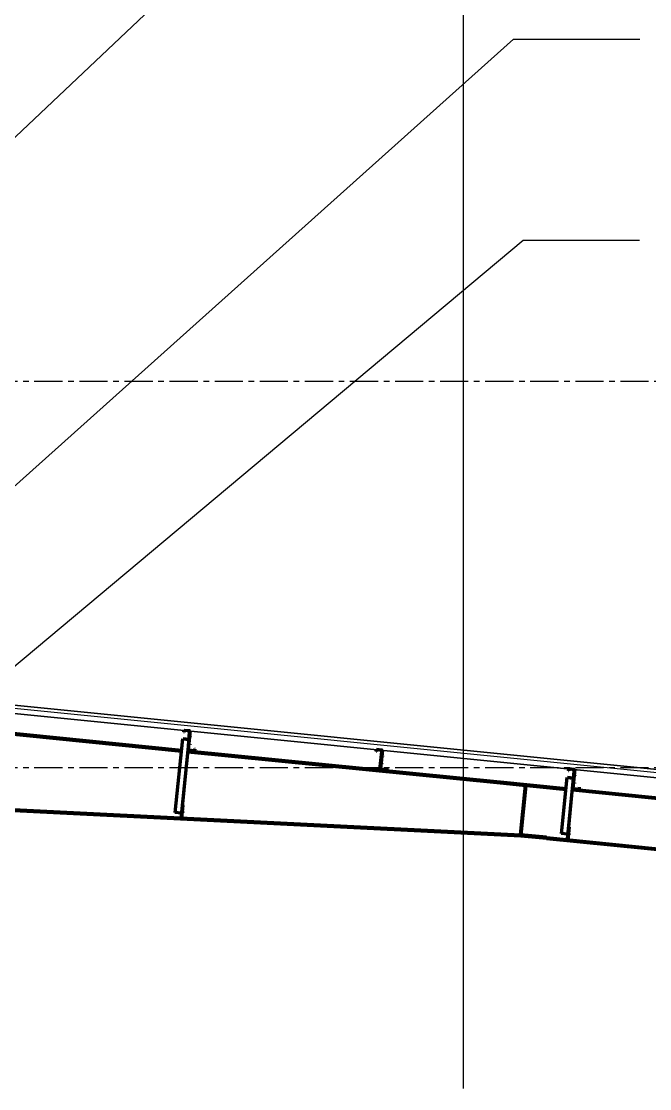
# Model space of a CAD drawing. Header units: inches. Extents: x 2 to 32666, y -5537 to 22.
# Drawn here: x 14127.23 to 14155.1, y -3862.51 to -3815.18 of the extents above; entities that cross this region are included whole.
import ezdxf

# ---------------------------------------------------------------- set-up
doc = ezdxf.new("R2010")
doc.units = ezdxf.units.IN
doc.header["$MEASUREMENT"] = 0
doc.linetypes.add('CENTER', pattern=[2, 1.25, -0.25, 0.25, -0.25])
for name, color, linetype in [('1', 1, 'Continuous'), ('2', 2, 'Continuous'), ('3', 3, 'Continuous'), ('8', 8, 'Continuous'), ('9', 9, 'Continuous'), ('Tim truc', 8, 'Continuous')]:
    doc.layers.add(name, color=color, linetype=linetype)
doc.styles.add('ST1', font='vnshx.shx', dxfattribs={"width": 0.7})
doc.dimstyles.new('175', dxfattribs={"dimtxt": 2.5, "dimasz": 1, "dimexe": 1, "dimexo": 0, "dimgap": 1, "dimtad": 1, "dimdec": 0, "dimlfac": 175, "dimzin": 0, "dimdsep": 46, "dimtxsty": 'ST1', "dimblk1": 'ARCHTICK', "dimblk2": 'ARCHTICK', "dimsah": 1, "dimcen": 1, "dimdle": 1, "dimclrd": 8, "dimclre": 8, "dimclrt": 3, "dimadec": 0, "dimazin": 0, "dimtfac": 1, "dimtdec": 0, "dimtix": 1, "dimtmove": 1, "dimatfit": 3, "dimldrblk": 'DOTSMALL', "dimfxl": 0, "dimtfill": 1, "dimtolj": 1, "dimtzin": 0, "dimlwd": -1, "dimlwe": -1, "dimarcsym": 0})

# ---------------------------------------------------------------- blocks, each defined once
blk = doc.blocks.new('_ArchTick')
at = {"color": 0, "linetype": 'ByBlock', "const_width": 0.15}
blk.add_lwpolyline([(-0.5, -0.5), (0.5, 0.5)], dxfattribs=at)
blk = doc.blocks.new('_DotSmall')
at = {"color": 0, "linetype": 'ByBlock', "const_width": 0.5}
blk.add_lwpolyline([(-0.0625, 0, 1), (0.0625, 0, 1)], format="xyb", close=True, dxfattribs=at)

msp = doc.modelspace()

# ---------------------------------------------------------------- linework, layer by layer
at = {"layer": '2', "lineweight": 100}
for p, q in [((14117.5552, -3845.8649), (14134.3289, -3847.5397)), ((14117.5597, -3845.8194), (14134.3335, -3847.4942)), ((14134.4386, -3846.7007), (14134.4472, -3846.6154)), ((14134.4472, -3846.6154), (14134.7144, -3846.6421)), ((14134.0567, -3850.2618), (14134.3841, -3846.9878)), ((14134.6539, -3847.0238), (14134.3097, -3850.4649)), ((14134.3832, -3846.9967), (14134.6539, -3847.0238)), ((14134.3841, -3846.9878), (14134.6684, -3847.0163)), ((14134.4472, -3846.7015), (14134.4386, -3846.7007)), ((14134.4549, -3846.6248), (14134.4472, -3846.7015)), ((14134.705, -3846.6498), (14134.4549, -3846.6248)), ((14134.6206, -3847.4941), (14134.705, -3846.6498)), ((14134.7144, -3846.6421), (14134.63, -3847.4865)), ((14134.6689, -3846.7237), (14134.64, -3847.0134)), ((14134.6974, -3846.7266), (14134.6689, -3846.7237)), ((14134.3472, -3850.2283), (14134.6206, -3847.4941)), ((14134.6132, -3847.5681), (14148.4654, -3848.9512)), ((14134.6178, -3847.5226), (14148.47, -3848.9057)), ((14134.6206, -3847.4941), (14134.922, -3847.5243)), ((14134.63, -3847.4865), (14134.9143, -3847.5149)), ((14134.6363, -3847.1998), (14134.6499, -3847.2011)), ((14134.8375, -3847.5072), (14134.8281, -3847.5149)), ((14134.9143, -3847.5149), (14134.922, -3847.4381)), ((14134.922, -3847.4381), (14134.9305, -3847.439)), ((14134.922, -3847.5243), (14134.9305, -3847.439)), ((14142.9677, -3847.5523), (14142.9762, -3847.467)), ((14142.9762, -3847.5531), (14142.9677, -3847.5523)), ((14142.9762, -3847.467), (14143.2434, -3847.4937)), ((14142.9839, -3847.4764), (14142.9762, -3847.5531)), ((14143.2341, -3847.5014), (14142.9839, -3847.4764)), ((14143.1496, -3848.3457), (14143.2341, -3847.5014)), ((14143.2434, -3847.4937), (14143.159, -3848.3381)), ((14143.1979, -3847.5753), (14143.1183, -3848.3713)), ((14143.2264, -3847.5782), (14143.1979, -3847.5753)), ((14143.1468, -3848.3742), (14143.1496, -3848.3457)), ((14143.1496, -3848.3457), (14143.451, -3848.3759)), ((14143.159, -3848.3381), (14143.4433, -3848.3665)), ((14143.3665, -3848.3588), (14143.3572, -3848.3665)), ((14143.4433, -3848.3665), (14143.451, -3848.2897)), ((14143.451, -3848.2897), (14143.4595, -3848.2906)), ((14143.451, -3848.3759), (14143.4595, -3848.2906)), ((14151.4961, -3848.4096), (14151.5046, -3848.3243)), ((14151.5046, -3848.4104), (14151.4961, -3848.4096)), ((14151.5046, -3848.3243), (14151.7719, -3848.351)), ((14151.5123, -3848.3337), (14151.5046, -3848.4104)), ((14151.7625, -3848.3587), (14151.5123, -3848.3337)), ((14151.6781, -3849.203), (14151.7625, -3848.3587)), ((14151.7719, -3848.351), (14151.6874, -3849.1954)), ((14151.7263, -3848.4334), (14151.6972, -3848.7249)), ((14151.7547, -3848.4362), (14151.7263, -3848.4334)), ((14148.47, -3848.9057), (14148.4654, -3848.9512)), ((14148.4654, -3848.9512), (14149.5884, -3849.0633)), ((14148.4694, -3848.9117), (14148.466, -3848.9458)), ((14148.466, -3848.9458), (14151.3874, -3849.2379)), ((14148.4694, -3848.9117), (14151.3909, -3849.2038)), ((14151.1909, -3851.2029), (14151.4413, -3848.6993)), ((14151.4403, -3848.7096), (14151.7109, -3848.7366)), ((14151.4413, -3848.6993), (14151.7256, -3848.7277)), ((14151.7109, -3848.7366), (14151.4413, -3851.433)), ((14151.6906, -3848.9397), (14151.7043, -3848.941)), ((14149.3704, -3851.2468), (14149.5889, -3849.0581)), ((14149.3988, -3851.2496), (14149.6174, -3849.0609)), ((14149.6174, -3849.0609), (14149.5889, -3849.0581)), ((14151.4756, -3851.2275), (14151.6781, -3849.203)), ((14151.6717, -3849.2663), (14168.4452, -3850.9436)), ((14151.6751, -3849.2322), (14168.4486, -3850.9095)), ((14151.6781, -3849.203), (14151.9794, -3849.2332)), ((14151.6874, -3849.1954), (14151.9717, -3849.2238)), ((14151.895, -3849.2161), (14151.8856, -3849.2238)), ((14151.9717, -3849.2238), (14151.9794, -3849.147)), ((14151.9794, -3849.147), (14151.9879, -3849.1479)), ((14151.9794, -3849.2332), (14151.9879, -3849.1479)), ((14115.5572, -3849.5733), (14149.3842, -3851.2481)), ((14115.5618, -3849.6198), (14149.3801, -3851.2937)), ((14115.5641, -3849.5742), (14149.3847, -3851.2482)), ((14134.3484, -3850.5029), (14134.4053, -3849.9343)), ((14134.4053, -3849.9343), (14134.3769, -3849.9315)), ((14134.3273, -3850.2889), (14134.0567, -3850.2618)), ((14134.32, -3850.5001), (14134.3472, -3850.2283)), ((14134.3097, -3850.4649), (14134.3234, -3850.4662)), ((14134.3484, -3850.5029), (14134.32, -3850.5001)), ((14149.3988, -3851.2496), (14149.3704, -3851.2468)), ((14149.3801, -3851.2937), (14149.3824, -3851.2939)), ((14149.3824, -3851.2939), (14150.517, -3851.4073)), ((14150.5215, -3851.3618), (14149.3847, -3851.2482)), ((14151.4616, -3851.2299), (14151.1909, -3851.2029)), ((14151.4513, -3851.4708), (14151.4756, -3851.2275)), ((14151.4797, -3851.4736), (14151.5366, -3850.905)), ((14151.5366, -3850.905), (14151.5082, -3850.9022)), ((14150.5197, -3851.3794), (14150.5163, -3851.4135)), ((14150.5163, -3851.4135), (14183.4152, -3854.7031)), ((14150.517, -3851.4073), (14150.5215, -3851.3618)), ((14150.5197, -3851.3794), (14183.4186, -3854.669)), ((14151.4413, -3851.433), (14151.4549, -3851.4343)), ((14151.4797, -3851.4736), (14151.4513, -3851.4708))]:
    msp.add_line(p, q, dxfattribs=at)
at = {"layer": '2', "lineweight": 0}
for p, q in [((14134.6064, -3846.8897), (14134.794, -3846.9085)), ((14134.6348, -3846.8926), (14134.6888, -3846.898)), ((14134.6348, -3846.8926), (14134.6888, -3846.898)), ((14134.6348, -3846.8926), (14134.794, -3846.9085)), ((14134.6348, -3846.8926), (14134.794, -3846.9085)), ((14134.5723, -3847.2309), (14134.7599, -3847.2497)), ((14134.587, -3847.2324), (14134.7747, -3847.2511)), ((14134.587, -3847.2324), (14134.7747, -3847.2511)), ((14134.6007, -3847.2337), (14134.7599, -3847.2497)), ((14134.6007, -3847.2337), (14134.7599, -3847.2497)), ((14143.1354, -3847.7413), (14143.323, -3847.7601)), ((14143.1638, -3847.7442), (14143.2178, -3847.7496)), ((14143.1638, -3847.7442), (14143.2178, -3847.7496)), ((14143.1638, -3847.7442), (14143.323, -3847.7601)), ((14143.1638, -3847.7442), (14143.323, -3847.7601)), ((14143.1013, -3848.0825), (14143.2889, -3848.1013)), ((14143.1297, -3848.0853), (14143.1837, -3848.0907)), ((14143.1297, -3848.0853), (14143.1837, -3848.0907)), ((14143.1297, -3848.0853), (14143.2889, -3848.1013)), ((14143.1297, -3848.0853), (14143.2889, -3848.1013)), ((14151.6297, -3848.9398), (14151.8174, -3848.9585)), ((14151.6445, -3848.9413), (14151.8322, -3848.96)), ((14151.6445, -3848.9413), (14151.8322, -3848.96)), ((14151.6582, -3848.9426), (14151.8174, -3848.9585)), ((14151.6582, -3848.9426), (14151.8174, -3848.9585)), ((14151.6639, -3848.5986), (14151.8515, -3848.6174)), ((14151.6923, -3848.6015), (14151.7463, -3848.6069)), ((14151.6923, -3848.6015), (14151.7463, -3848.6069)), ((14151.6923, -3848.6015), (14151.8515, -3848.6174)), ((14151.6923, -3848.6015), (14151.8515, -3848.6174)), ((14134.2865, -3850.2383), (14134.4741, -3850.2571)), ((14134.2865, -3850.2383), (14134.4741, -3850.2571)), ((14151.4177, -3851.209), (14151.6054, -3851.2278)), ((14151.4177, -3851.209), (14151.6054, -3851.2278))]:
    msp.add_line(p, q, dxfattribs=at)
at = {"layer": '3'}
for p, q in [((14116.1911, -3844.4251), (14217.1737, -3854.5243)), ((14116.1911, -3844.4308), (14217.1731, -3854.53)), ((14116.4059, -3844.8141), (14217.0048, -3854.8749)), ((14116.4114, -3844.8204), (14217.0111, -3854.8813))]:
    msp.add_line(p, q, dxfattribs=at)
at = {"layer": '8'}
msp.add_line((14116.1911, -3844.5687), (14217.1595, -3854.6664), dxfattribs=at)
at = {"layer": '9'}
msp.add_line((14146.8361, -3862.5128), (14146.8361, -3767.6668), dxfattribs=at)
at = {"layer": 'Tim truc', "linetype": 'CENTER'}
for p, q in [((13723.8029, -3831.1298), (14224.8224, -3831.1298)), ((13723.8029, -3848.2726), (14224.8224, -3848.2726))]:
    msp.add_line(p, q, dxfattribs=at)

# ---------------------------------------------------------------- leaders
at = {"layer": '1'}
for points in [[(14119.7153, -3827.1395), (14145.7823, -3802.5157), (14151.2246, -3802.5157)], [(14117.2112, -3844.4886), (14149.0611, -3815.9656), (14154.658, -3815.9656)], [(14126.0333, -3844.5182), (14149.4898, -3824.8765), (14154.6454, -3824.8765)]]:
    msp.add_leader(points, dimstyle='175', override={"dimgap": 1, "dimtad": 0}, dxfattribs=at)

doc.saveas('drawing.dxf')
